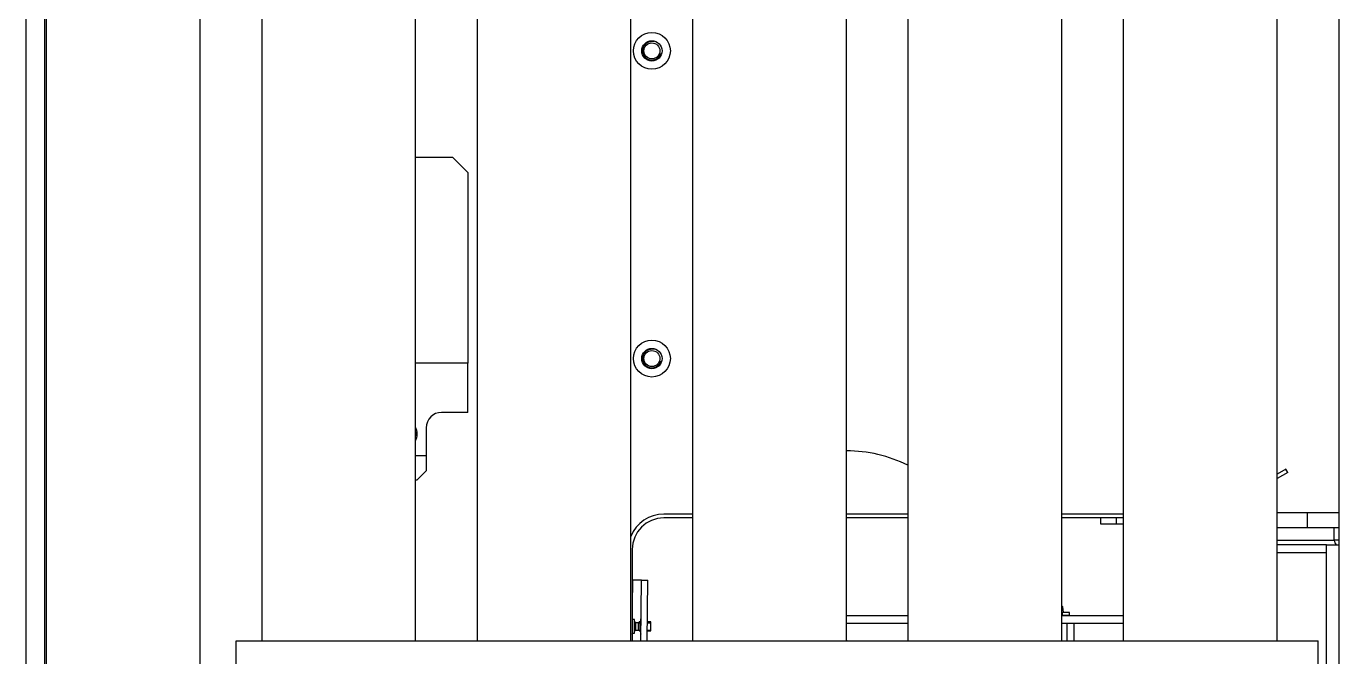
# Model space of a CAD drawing. Header units: millimetres. Extents: x -187347 to 135007, y -6415 to 292048.
# Drawn here: x -51534.8 to -51108.3, y 21724.1 to 21929.1 of the extents above; entities that cross this region are included whole.
import ezdxf

# ---------------------------------------------------------------- set-up
doc = ezdxf.new("R2010")
doc.units = ezdxf.units.MM
doc.header["$LTSCALE"] = 100
doc.layers.get('0').update_dxf_attribs({"lineweight": 18})
doc.layers.add('Layout CAT2', color=6, linetype='Continuous')

# ---------------------------------------------------------------- blocks, each defined once
blk = doc.blocks.new('643h346h634')
at = {"color": 0}
for p, q in [((17234.75, -876.4), (17234.75, -1676.4)), ((17284.75, -1676.4), (17284.75, -876.4)), ((17304.75, -876.4), (17304.75, -1449.49)), ((17354.75, -1449.49), (17354.75, -876.4)), ((17374.75, -876.4), (17374.75, -1449.49)), ((17424.75, -1449.49), (17424.75, -876.4)), ((17444.75, -876.4), (17444.75, -1449.49)), ((17494.75, -1449.49), (17494.75, -876.4)), ((17514.75, -876.4), (17514.75, -1449.49)), ((17564.75, -1449.49), (17564.75, -876.4)), ((17584.75, -876.4), (17584.75, -1449.49)), ((17634.75, -1449.49), (17634.75, -876.4)), ((17654.75, -876.4), (17654.75, -1676.4)), ((17228.25, -1508.4), (17228.25, -968.47)), ((17234.25, -1508.4), (17234.25, -968.47)), ((17354.75, -1292.2), (17366.71, -1292.2)), ((17371.71, -1297.2), (17366.71, -1292.2)), ((17371.71, -1297.2), (17371.71, -1359.2)), ((17371.71, -1359.2), (17354.75, -1359.2)), ((17371.71, -1375.2), (17371.71, -1359.2)), ((17371.71, -1375.2), (17363.21, -1375.2)), ((17358.21, -1380.2), (17358.21, -1389.2)), ((17354.75, -1389.2), (17358.21, -1389.2)), ((17358.21, -1389.2), (17358.21, -1394.2)), ((17355.21, -1397.2), (17358.21, -1394.2)), ((17637.56, -1393.66), (17634.75, -1395.28)), ((17638.19, -1394.74), (17637.56, -1393.66)), ((17355.21, -1397.2), (17354.75, -1397.2)), ((17638.19, -1394.74), (17634.75, -1396.72)), ((17444.75, -1408.25), (17435.43, -1408.25)), ((17444.75, -1409.5), (17435.43, -1409.5)), ((17514.75, -1408.25), (17494.75, -1408.25)), ((17514.75, -1409.5), (17494.75, -1409.5)), ((17584.74, -1408.25), (17564.75, -1408.25)), ((17584.74, -1409.5), (17564.75, -1409.5)), ((17577.43, -1411.5), (17577.43, -1409.5)), ((17582.43, -1411.5), (17577.43, -1411.5)), ((17582.43, -1409.5), (17582.43, -1411.5)), ((17584.75, -1411.5), (17582.43, -1411.5)), ((17634.75, -1407.75), (17644.57, -1407.75)), ((17644.57, -1407.75), (17654.75, -1407.75)), ((17644.57, -1412.75), (17644.57, -1407.75)), ((17644.57, -1412.75), (17634.75, -1412.75)), ((17654.75, -1412.75), (17644.57, -1412.75)), ((17653.28, -1416.75), (17653.28, -1412.75)), ((17425.18, -1419.75), (17425.18, -1449.49)), ((17634.75, -1416.75), (17653.28, -1416.75)), ((17650.79, -1418.25), (17634.75, -1418.25)), ((17650.78, -1420.78), (17650.78, -1418.25)), ((17650.78, -1418.25), (17654.75, -1418.25)), ((17654.75, -1416.75), (17653.28, -1416.75)), ((17650.79, -1420.85), (17634.75, -1420.85)), ((17650.78, -1676.4), (17650.78, -1420.78)), ((17425.27, -1429.74), (17425.18, -1437.93)), ((17428.22, -1429.76), (17425.27, -1429.74)), ((17428.01, -1449.49), (17428.22, -1429.76)), ((17428.22, -1429.76), (17430.22, -1429.78)), ((17430.01, -1449.49), (17430.22, -1429.78)), ((17425.18, -1437.93), (17425.18, -1442.5)), ((17494.75, -1441.25), (17514.75, -1441.25)), ((17564.75, -1438.43), (17565.13, -1438.43)), ((17564.75, -1441.25), (17584.75, -1441.25)), ((17564.97, -1441.25), (17564.97, -1440.25)), ((17565.29, -1440.24), (17565.13, -1438.43)), ((17567.29, -1441.25), (17567.29, -1440.25)), ((17425.88, -1442.5), (17425.18, -1442.5)), ((17425.27, -1442.5), (17425.27, -1442.5)), ((17425.88, -1447), (17425.88, -1442.5)), ((17427.23, -1443.56), (17426.38, -1443.56)), ((17426.38, -1445.95), (17426.38, -1443.56)), ((17427.23, -1445.95), (17427.23, -1443.56)), ((17427.38, -1446.25), (17427.38, -1443.25)), ((17427.99, -1443.25), (17427.38, -1443.25)), ((17427.38, -1443.56), (17427.99, -1443.56)), ((17430.07, -1443.56), (17431.18, -1443.56)), ((17431.18, -1443.25), (17430.08, -1443.25)), ((17431.18, -1446.25), (17431.18, -1443.25)), ((17494.75, -1443.75), (17514.75, -1443.75)), ((17564.75, -1443.75), (17584.75, -1443.75)), ((17566.48, -1449.49), (17566.48, -1443.75)), ((17568.8, -1449.49), (17568.8, -1443.75)), ((17296.51, -1459.49), (17296.51, -1449.49)), ((17296.51, -1449.49), (17308.54, -1449.49)), ((17308.54, -1449.49), (17350.95, -1449.49)), ((17350.95, -1449.49), (17378.54, -1449.49)), ((17378.54, -1449.49), (17420.95, -1449.49)), ((17420.95, -1449.49), (17448.54, -1449.49)), ((17425.18, -1447), (17425.18, -1449.49)), ((17425.18, -1447), (17425.88, -1447)), ((17426.38, -1445.95), (17427.23, -1445.95)), ((17427.38, -1445.95), (17427.96, -1445.95)), ((17427.38, -1446.25), (17427.96, -1446.25)), ((17430.05, -1445.95), (17431.18, -1445.95)), ((17430.05, -1446.25), (17431.18, -1446.25)), ((17448.54, -1449.49), (17490.95, -1449.49)), ((17490.95, -1449.49), (17518.54, -1449.49)), ((17494.87, -1449.3), (17494.75, -1449.3)), ((17518.54, -1449.49), (17560.95, -1449.49)), ((17560.95, -1449.49), (17588.54, -1449.49)), ((17588.54, -1449.49), (17630.95, -1449.49)), ((17630.95, -1449.49), (17648.06, -1449.49)), ((17648.06, -1459.49), (17648.06, -1449.49))]:
    blk.add_line(p, q, dxfattribs=at)
for centre, radius in [((17431.55, -1257.7), 6), ((17431.55, -1257.7), 3.3), ((17431.55, -1257.7), 2.6), ((17431.55, -1357.7), 6), ((17431.55, -1357.7), 3.3), ((17431.55, -1357.7), 2.6)]:
    blk.add_circle(centre, radius, dxfattribs=at)
for centre, radius, start, end in [((17431.55, -1257.7), 3, 75, 345), ((17431.55, -1357.7), 3, 75, 345), ((17363.21, -1380.2), 5, 90, 180), ((17350.21, -1382.2), 5.05, 334.0012, 25.9988), ((17350.21, -1382.2), 4.64, 348.0047, 11.9953), ((17494.75, -1432.7), 45, 63.6075, 89.9944), ((17435.43, -1419.75), 11.5, 90, 158.2931), ((17435.43, -1419.75), 10.25, 90, 180), ((17655.28, -1416.75), 2, 180, 228.5902), ((17561.29, -1443.55), 6.4, 53.1209, 57.3182), ((17426.38, -1443.06), 0.5, 180, 270), ((17427.23, -1443.41), 0.153, 270, 0), ((17426.38, -1446.45), 0.5, 90, 180), ((17427.23, -1446.1), 0.153, 0, 90)]:
    blk.add_arc(centre, radius, start, end, dxfattribs=at)
for centre, major_axis, ratio, start_param, end_param in [((17561.29, -1440.25), (-6, 0), 0.003491, 3.141501, 4.098605), ((17558.97, -1440.25), (-6, 0), 0.003491, 3.1415, 3.417862), ((17558.97, -1441.25), (-6, 0), 0.003491, 3.1415, 3.417862), ((17561.29, -1441.25), (-6, 0), 0.003491, 3.141501, 4.051481), ((17427.94, -1444.76), (0.03, 2.5), 0.015954, 3.141678, 6.283185), ((17427.94, -1444.76), (0.03, 2.5), 0.015954, 0, 0.925971), ((17425.23, -1444.74), (0.03, 2.5), 0.015954, 2.701753, 3.581843), ((17427.94, -1444.76), (0.03, 2.5), 0.015954, 2.213043, 3.141678), ((17494.87, -1455.3), (0, -6), 0.090637, 2.893898, 3.389288)]:
    blk.add_ellipse(centre, major_axis=major_axis, ratio=ratio, start_param=start_param, end_param=end_param, dxfattribs=at)

msp = doc.modelspace()

# ---------------------------------------------------------------- block references
at = {"layer": 'Layout CAT2'}
msp.add_blockref('643h346h634', (-68763.03, 23178.75, -3.45), dxfattribs=at)

doc.saveas('drawing.dxf')
